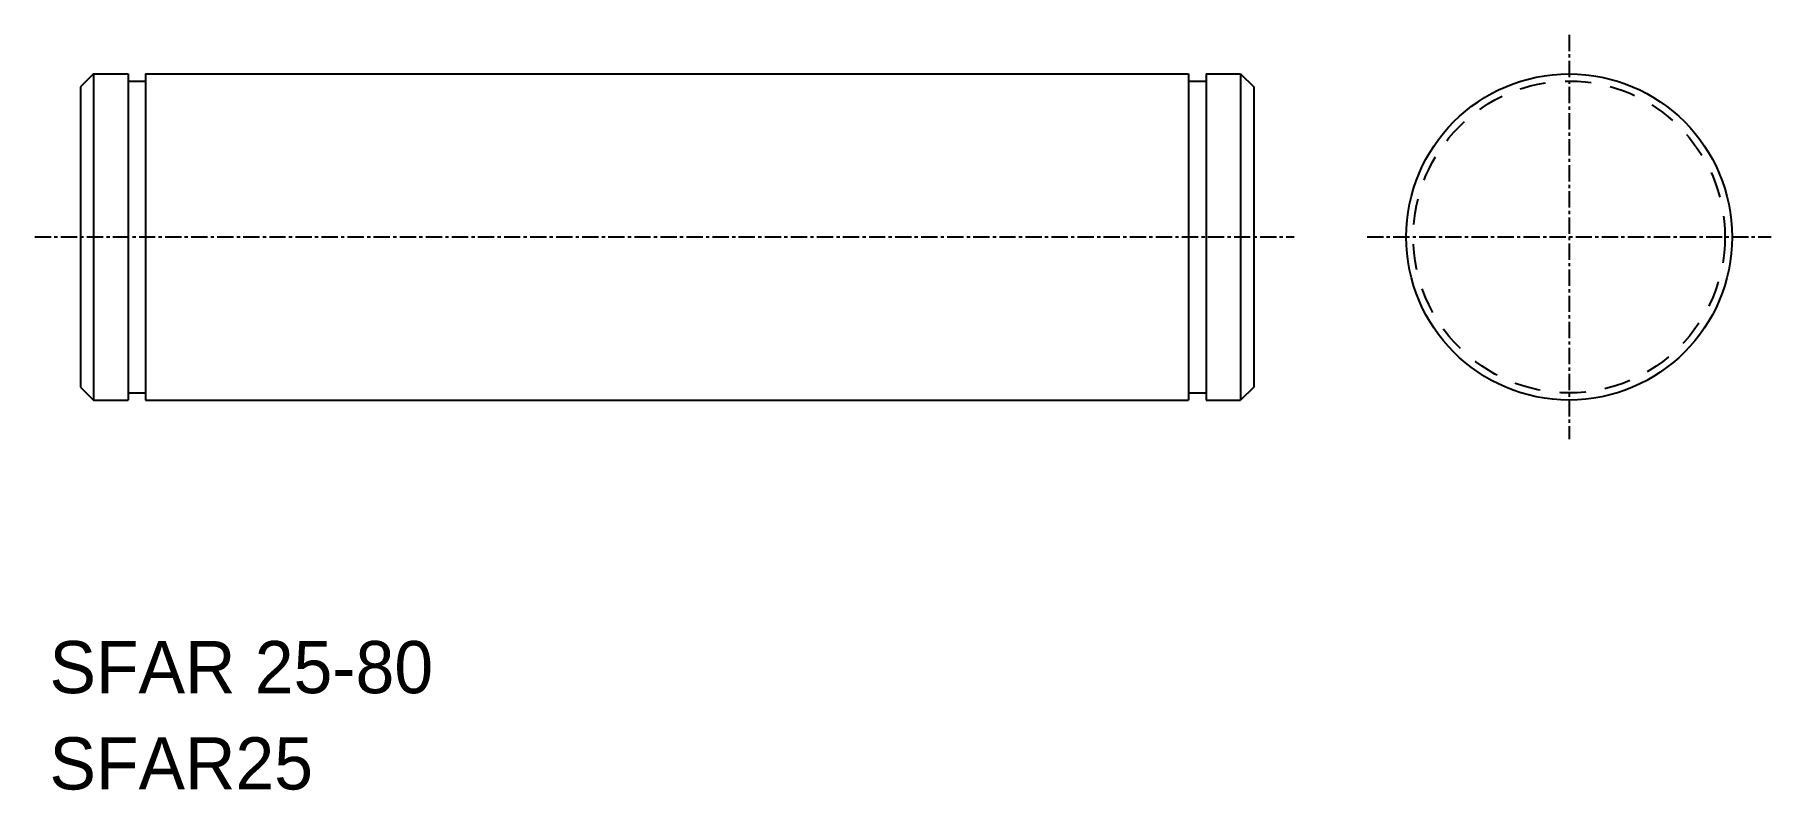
# Model space of a CAD drawing. Extents: x 241 to 375, y 57 to 115.
import ezdxf

# ---------------------------------------------------------------- set-up
doc = ezdxf.new("R2010")
doc.units = 0
doc.linetypes.add('CENTER', pattern=[2, 1.25, -0.25, 0.25, -0.25])
doc.linetypes.add('DASHED', pattern=[3.5, 2, -1.5])
doc.layers.get('0').update_dxf_attribs({"linetype": 'CONTINUOUS'})
doc.layers.add('CENTER', color=1, linetype='CENTER')

msp = doc.modelspace()

# ---------------------------------------------------------------- linework, layer by layer
at = {"color": 7, "linetype": 'CONTINUOUS'}
for p, q in [((245.99, 112.33), (244.99, 111.33)), ((245.99, 112.33), (245.99, 87.33)), ((245.99, 112.33), (248.64, 112.33)), ((248.64, 112.33), (248.64, 87.33)), ((249.99, 112.33), (329.99, 112.33)), ((249.99, 112.33), (249.99, 87.33)), ((329.99, 112.33), (329.99, 87.33)), ((331.34, 112.33), (331.34, 87.33)), ((331.34, 112.33), (333.99, 112.33)), ((333.99, 112.33), (333.99, 87.33)), ((333.99, 112.33), (334.99, 111.33)), ((244.99, 111.33), (244.99, 88.33)), ((248.64, 111.78), (249.99, 111.78)), ((329.99, 111.78), (331.34, 111.78)), ((334.99, 111.33), (334.99, 88.33)), ((244.99, 88.33), (245.99, 87.33)), ((334.99, 88.33), (333.99, 87.33)), ((245.99, 87.33), (248.64, 87.33)), ((248.64, 87.88), (249.99, 87.88)), ((249.99, 87.33), (329.99, 87.33)), ((329.99, 87.88), (331.34, 87.88)), ((331.34, 87.33), (333.99, 87.33))]:
    msp.add_line(p, q, dxfattribs=at)
for p, q in [((334.99, 105.58), (334.99, 105.58)), ((334.99, 99.83), (334.99, 99.83))]:
    msp.add_line(p, q)
msp.add_circle((359.19, 99.83), 12.5, dxfattribs=at)
at = {"color": 3, "linetype": 'DASHED'}
msp.add_circle((359.19, 99.83), 11.95, dxfattribs=at)
at = {"layer": 'CENTER', "color": 1, "linetype": 'CENTER'}
for p, q in [((359.19, 115.33), (359.19, 84.33)), ((241.48, 99.83), (338.09, 99.83)), ((343.69, 99.83), (374.69, 99.83))]:
    msp.add_line(p, q, dxfattribs=at)

# ---------------------------------------------------------------- texts
at = {"color": 7, "linetype": 'CONTINUOUS'}
for s, p in [('SFAR 25-80', (242.61, 64.86)), ('SFAR25', (242.61, 57.48))]:
    msp.add_text(s, height=4, dxfattribs=at).set_placement(p)

doc.saveas('drawing.dxf')
